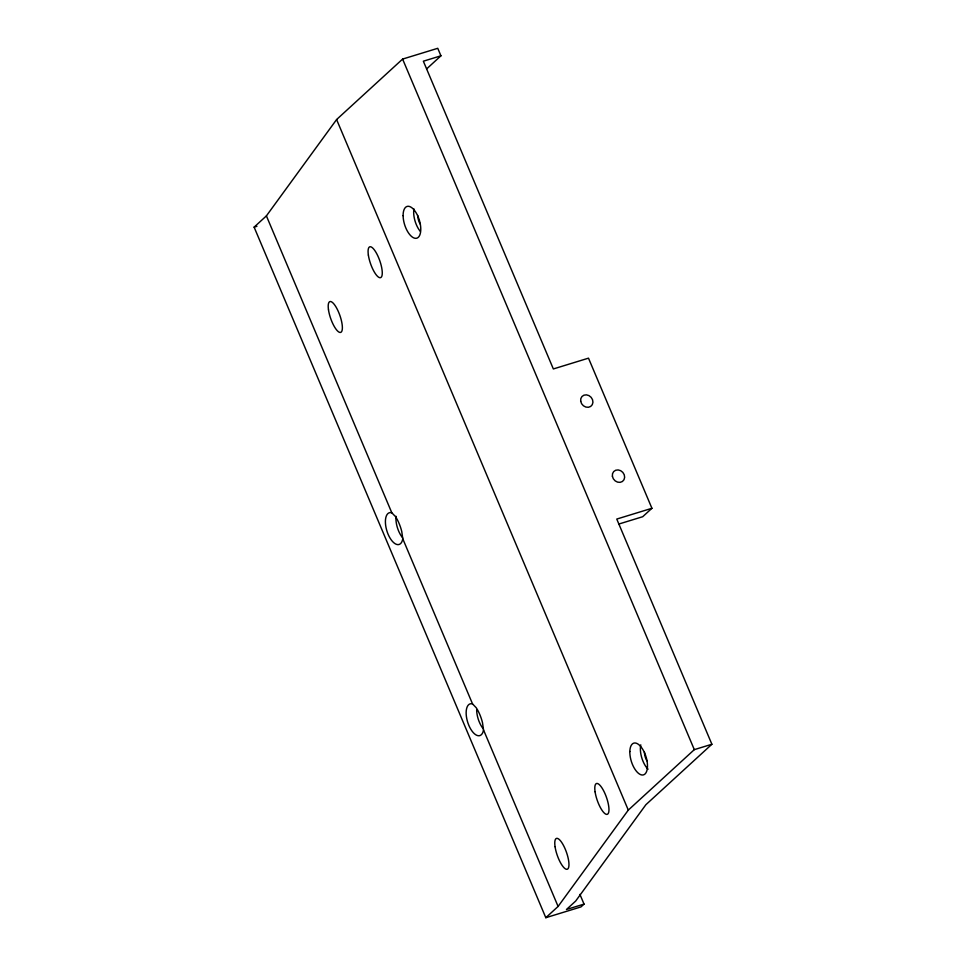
<?xml version="1.0" encoding="UTF-8"?>
<svg xmlns="http://www.w3.org/2000/svg" width="966" height="966" viewBox="0 0 966 966"><rect width="100%" height="100%" fill="white"/><g stroke="black" fill="none" stroke-linecap="round" stroke-linejoin="round"><path stroke-width="1.45" d="M579.926 894.383L584.032 904.104L580.964 906.917L545.814 917.7L254.118 227.143L266.399 215.889L336.603 119.543L402.605 59.083L437.755 48.3L440.931 55.811L426.634 68.912M545.814 917.7L558.094 906.446L628.298 810.1L694.312 749.64L711.882 744.255L616.767 519.068L651.917 508.285L588.499 358.157L553.349 368.952L423.35 61.196L440.931 55.811M651.917 508.285L642.704 516.713L618.808 524.055M711.882 744.255L645.88 804.714L575.676 901.061L566.462 909.489L584.032 904.104M254.118 227.143L256.92 226.286M266.399 215.889L391.81 512.789L395.42 516.52A16.362 4.854 70.6 0 1 401.759 531.529L402.786 538.799L472.543 703.924L476.153 707.655A16.362 4.854 70.6 0 1 482.493 722.665L483.531 729.922L558.094 906.446M402.605 59.083L694.312 749.64M336.603 119.543L628.298 810.1M402.786 538.799A16.603 7.704 72.9 0 1 393.597 542.566A16.603 7.704 72.9 0 1 385.446 523.258A16.603 7.704 72.9 0 1 391.81 512.789M646.882 760.761A8.923 4.142 72.9 0 1 644.443 752.188M420.186 224.076A8.923 4.142 72.9 0 1 417.747 215.503M402.605 537.748A16.603 7.704 72.9 0 1 396.036 516.303M483.531 729.922A16.603 7.704 72.9 0 1 474.342 733.689A16.603 7.704 72.9 0 1 466.192 714.393A16.603 7.704 72.9 0 1 472.543 703.924M483.338 728.883A16.603 7.704 72.9 0 1 476.661 709.865M648.053 769.226A16.603 7.704 72.9 0 1 640.772 744.858M420.343 231.442A16.603 7.704 72.9 0 1 413.931 208.885M629.832 751.512A16.603 7.704 72.9 0 0 642.728 775.01A16.603 7.704 72.9 0 0 643.38 750.449A16.603 7.704 72.9 0 0 629.832 751.512M403.112 215.672A16.603 7.704 72.9 0 0 416.479 238.264A16.603 7.704 72.9 0 0 416.237 212.991A16.603 7.704 72.9 0 0 403.112 215.672M328.488 309.845A16.313 4.842 70.6 0 0 340.43 332.449A16.313 4.842 70.6 0 0 336.953 308.673A16.313 4.842 70.6 0 0 328.488 309.845M368.372 255.096A16.313 4.842 70.6 0 0 380.326 277.701A16.313 4.842 70.6 0 0 376.849 253.925A16.313 4.842 70.6 0 0 368.372 255.096M555.064 846.699A16.313 4.842 70.6 0 0 567.018 869.303A16.313 4.842 70.6 0 0 563.54 845.528A16.313 4.842 70.6 0 0 555.064 846.699M595.08 791.782A16.313 4.842 70.6 0 0 607.034 814.386A16.313 4.842 70.6 0 0 603.545 790.611A16.313 4.842 70.6 0 0 595.08 791.782M580.687 401.192A6.641 5.748 47.5 0 0 590.685 406.432A6.641 5.748 47.5 0 0 588.97 395.613A6.641 5.748 47.5 0 0 580.687 401.192M612.396 476.262A6.641 5.748 47.5 0 0 622.394 481.503A6.641 5.748 47.5 0 0 620.667 470.684A6.641 5.748 47.5 0 0 612.396 476.262"/></g></svg>
